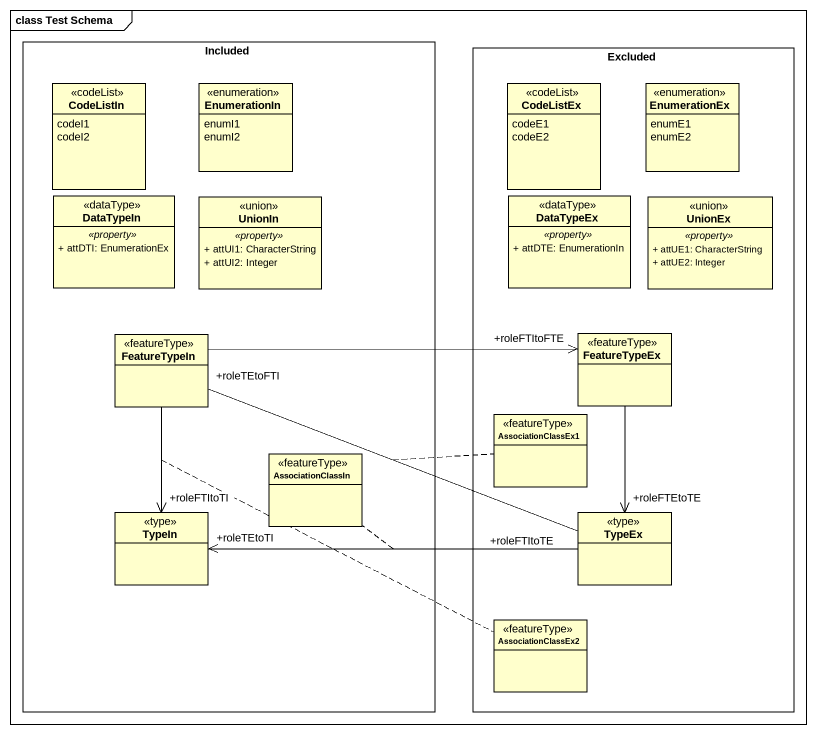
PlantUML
@startuml
mainframe class Test Schema
hide circle
hide empty members
skinparam classAttributeIconSize 0
rectangle Included {
  class CodeListIn <<codeList>> {
    codeI1
    codeI2
  }
  enum EnumerationIn {
    enumI1
    enumI2
  }
  class DataTypeIn <<dataType>> {
    .. <<property>> ..
    + attDTI: EnumerationEx
  }
  class UnionIn <<union>> {
    .. <<property>> ..
    + attUI1: CharacterString
    + attUI2: Integer
  }
  class FeatureTypeIn <<featureType>>
  class AssociationClassIn <<featureType>>
  class TypeIn <<type>>
}
rectangle Excluded {
  class CodeListEx <<codeList>> {
    codeE1
    codeE2
  }
  enum EnumerationEx {
    enumE1
    enumE2
  }
  class DataTypeEx <<dataType>> {
    .. <<property>> ..
    + attDTE: EnumerationIn
  }
  class UnionEx <<union>> {
    .. <<property>> ..
    + attUE1: CharacterString
    + attUE2: Integer
  }
  class FeatureTypeEx <<featureType>>
  class AssociationClassEx1 <<featureType>>
  class TypeEx <<type>>
  class AssociationClassEx2 <<featureType>>
}
FeatureTypeIn -right-> "+roleFTItoFTE" FeatureTypeEx
FeatureTypeIn --> "+roleFTItoTI" TypeIn
(FeatureTypeIn, TypeIn) .. AssociationClassEx2
FeatureTypeIn "+roleTEtoFTI" -right- "+roleFTItoTE" TypeEx
(FeatureTypeIn, TypeEx) .. AssociationClassEx1
FeatureTypeEx --> "+roleFTEtoTE" TypeEx
TypeIn "+roleTEtoTI" <-right- TypeEx
(TypeIn, TypeEx) .. AssociationClassIn
@enduml
